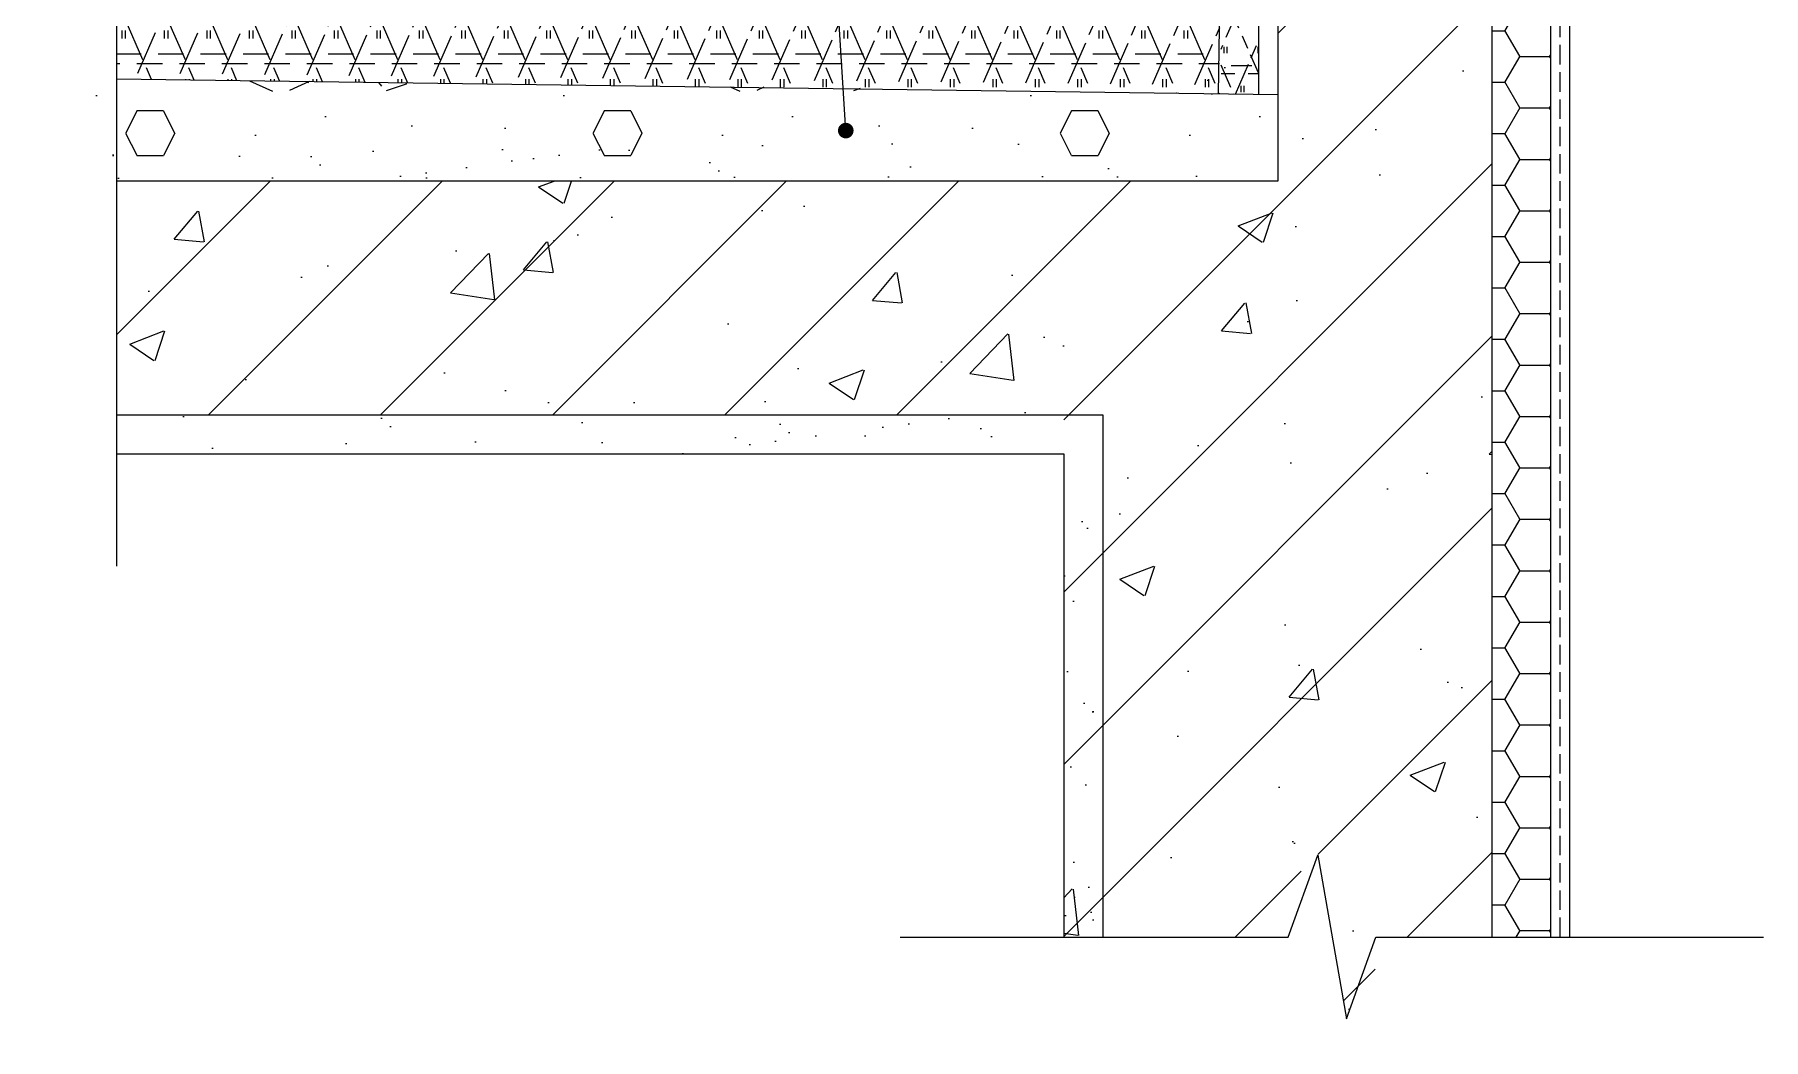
# Model space of a CAD drawing. Extents: x -518115 to 389031, y -231062 to 1628073.
# Drawn here: x 2134 to 3244, y 926620 to 927264 of the extents above; entities that cross this region are included whole.
import ezdxf

# ---------------------------------------------------------------- set-up
doc = ezdxf.new("R2010")
doc.units = 0
doc.header["$LTSCALE"] = 1000
doc.header["$MEASUREMENT"] = 0
doc.linetypes.add('DASH', pattern=[0.35, 0.25, -0.1])
for name, color, linetype in [('8', 8, 'Continuous'), ('DIM_LEAD', 3, 'Continuous'), ('PUB_DIM', 3, 'Continuous'), ('S_WALL', 140, 'Continuous')]:
    doc.layers.add(name, color=color, linetype=linetype)
doc.layers.add('PUB_HATCH', color=8, linetype='Continuous', lineweight=9)
doc.layers.add('建筑', color=30, linetype='Continuous', lineweight=25)
pattern_1 = [(37.50000000000001, (-1261018.429089556, 154233.8331740703), (-8.00015647992025, 244.7066186646712), [0, -193.04, 0, -215.9, 0, -206.375]), (7.499999999999999, (-1261018.429089556, 154233.8331740703), (224.7616415690013, 358.4125502841771), [0, -104.14, 0, -173.99, 0, -66.675]), (327.5, (-1261174.639089555, 154233.8331740703), (395.496185120729, 0.7185923392728055), [0, -63.5, 0, -228.6, 0, -298.45]), (317.5, (-1261174.639089555, 154233.8331740703), (381.7782262361486, 111.4646616286081), [0, -31.75, 0, -149.86, 0, -171.45])]
pattern_2 = [(66.422, (-124591.2599450182, 32777.9422607068), (0.2781638844145617, 200.6387864418378), [34.4, -18.218, 90.8, -18.218, 34.4, -21.84]), (113.58, (-124643.6459450182, 32777.9422607068), (-87.28921122487712, 0.001933594007702544), [34.39999999999936, -18.21799999999968, 90.89199999999873, -18.21799999999968, 34.39999999999936, -21.83999999999968]), (0, (-124643.6459450182, 32777.9422607068), (0, 200), [52.372, -34.914]), (0, (-124600.0019450169, 32957.9422607068), (0, 200), [52.372, -34.914]), (90, (-124657.4599450175, 32809.59426070657), (-87.28799999999998, 5.344671970622383e-15), [16.696, -183.304]), (90, (-124613.8159450181, 32909.59426070657), (-87.28799999999998, 5.344671970622383e-15), [16.696, -183.304]), (90, (-124577.4599450175, 32809.59426070657), (-87.28799999999998, 5.344671970622383e-15), [16.696, -183.304]), (90, (-124533.8159450181, 32909.59426070657), (-87.28799999999998, 5.344671970622383e-15), [16.696, -183.304])]
pattern_3 = [(180, (-1824637.28427957, 689111.0633192398), (-600.0000000000001, -1200), [0, -1200]), (180, (-1823935.28427957, 689273.0633192398), (-600.0000000000001, -1200), [0, -1200]), (180, (-1824325.28427957, 689285.0633192398), (-600.0000000000001, -1200), [0, -1200]), (180, (-1824751.28427957, 688931.0633192398), (-600.0000000000001, -1200), [0, -1200]), (180, (-1824253.28427957, 689345.0633192398), (-600.0000000000001, -1200), [0, -1200]), (180, (-1824871.28427957, 688175.0633192398), (-600.0000000000001, -1200), [0, -1200]), (180, (-1824505.28427957, 688271.0633192398), (-600.0000000000001, -1200), [0, -1200]), (180, (-1824697.28427957, 688421.0633192398), (-600.0000000000001, -1200), [0, -1200]), (180, (-1823719.28427957, 688445.0633192398), (-600.0000000000001, -1200), [0, -1200]), (180, (-1824307.28427957, 688499.0633192398), (-600.0000000000001, -1200), [0, -1200]), (180, (-1824079.28427957, 688805.0633192398), (-600.0000000000001, -1200), [0, -1200]), (180, (-1824091.28427957, 689255.0633192398), (-600.0000000000001, -1200), [0, -1200]), (180, (-1824541.28427957, 689303.0633192398), (-600.0000000000001, -1200), [0, -1200]), (180, (-1824871.28427957, 688775.0633192398), (-600.0000000000001, -1200), [0, -1200]), (180, (-1823749.28427957, 688961.0633192398), (-600.0000000000001, -1200), [0, -1200]), (180, (-1823851.28427957, 688757.0633192398), (-600.0000000000001, -1200), [0, -1200]), (180, (-1824319.28427957, 688841.0633192398), (-600.0000000000001, -1200), [0, -1200]), (180, (-1824151.28427957, 689015.0633192398), (-600.0000000000001, -1200), [0, -1200]), (180, (-1824055.28427957, 688619.0633192398), (-600.0000000000001, -1200), [0, -1200]), (180, (-1824205.28427957, 688169.0633192398), (-600.0000000000001, -1200), [0, -1200]), (180, (-1823797.28427957, 689213.0633192398), (-600.0000000000001, -1200), [0, -1200]), (180, (-1824457.28427957, 688415.0633192398), (-600.0000000000001, -1200), [0, -1200]), (180, (-1823899.28427957, 688397.0633192398), (-600.0000000000001, -1200), [0, -1200]), (180, (-1823803.28427957, 688241.0633192398), (-600.0000000000001, -1200), [0, -1200]), (310.601294, (-1824797.569995571, 688550.7776072398), (2999.999966861969, -3600.000015739534), [52.683108, -22074.22200000001]), (198.4349488, (-1824711.85571157, 688527.9204632398), (-2999.99998893614, -1199.999991146444), [54.21048, -7535.2558]), (270, (-1824711.85571157, 688579.3490312397), (-600.0000000000002, -1200), [51.428568, -2348.5713]), (341.565051, (-1824763.28427957, 688596.4918952398), (3000.000015105215, -1199.999910544823), [54.21047999999922, -7535.2557999999]), (233.1301023, (-1824763.28427957, 688596.4918952398), (-600.0000011342404, -1199.99999943288), [57.14286, -5942.856999999999]), (315, (-1824808.99856757, 689207.9203592399), (600.0000725322861, -1199.999918790403), [48.48732, -3345.6252]), (225, (-1824740.42713557, 689207.9203592399), (-599.9999961647542, -1199.999995157935), [48.48732000000001, -3345.625200000001]), (315, (-1824774.712851571, 689242.2061592396), (600.0000725322861, -1199.999918790403), [48.48732, -3345.6252]), (225, (-1824774.712851571, 689242.2061592396), (-599.9999961647542, -1199.999995157935), [48.48732000000001, -3345.625200000001]), (296.565051, (-1824231.85575957, 688402.2061712397), (0.0001043859731711557, -2399.999934707041), [63.88765199999999, -1277.753]), (0, (-1824203.284359571, 688345.0633232398), (599.9999999999998, -1200), [68.57143199999999, -1131.4285]), (243.4349488, (-1824106.14147957, 688402.2061712397), (-5.432291000068484e-06, -2399.999988372672), [63.88765199999921, -1277.752999999977]), (296.565051, (-1824134.71287957, 688459.3490312397), (0.0001043859731711557, -2399.999934707041), [63.88765199999999, -1277.753]), (180, (-1824134.71287957, 688459.3490312397), (-600.0000000000001, -1200), [68.57143199999999, -1131.4285]), (243.4349488, (-1824203.284359571, 688459.3490312397), (-5.432291000068484e-06, -2399.999988372672), [63.88765199999921, -1277.752999999977]), (287.102728, (-1824683.284275571, 688807.9203992393), (1799.999931184908, -6000.000009680288), [77.722692, -32565.805]), (323.972626, (-1824660.427131571, 688733.6347472398), (11399.99985547618, -8399.999990492668), [77.722692, -16244.04]), (0, (-1824597.56999157, 688687.9204592397), (599.9999999999998, -1200), [74.285712, -1125.7142]), (216.0273733, (-1824460.427139571, 688733.6347472398), (-11399.99991575318, -8399.999909444388), [77.722692, -16244.04]), (251.5650511, (-1824437.569995571, 688802.2061192393), (-1800.000009240658, -5999.999989669579), [72.28063199999855, -7517.1855999999]), (287.102728, (-1824460.427139571, 688876.4918792397), (1799.999931184908, -6000.000009680288), [77.722692, -32565.805]), (323.972626, (-1824523.28427957, 688922.2061192393), (11399.99985547618, -8399.999990492668), [77.722692, -16244.04]), (180, (-1824523.28427957, 688922.2061192393), (-600.0000000000001, -1200), [74.285712, -1125.7142]), (216.0273733, (-1824597.56999157, 688922.2061192393), (-11399.99991575318, -8399.999909444388), [77.722692, -16244.04]), (251.5650511, (-1824660.427131571, 688876.4918792397), (-1800.000009240658, -5999.999989669579), [72.28063199999855, -7517.1855999999]), (330.255118, (-1824694.71284757, 688247.9204672398), (1800.000004260272, -1199.999985130039), [46.07004000000001, -9628.639200000001]), (270, (-1824654.712851571, 688270.7775992397), (-600.0000000000002, -1200), [45.714288, -2354.2855]), (209.7448813000001, (-1824654.712851571, 688270.7775992397), (-1800.000001060037, -1199.999994395642), [46.07003999999922, -9628.639199999814]), (296.565051, (-1824414.712851571, 689099.3490392398), (0.0001043859731711557, -2399.999934707041), [63.88765199999999, -1277.753]), (348.6900670000001, (-1824386.141427571, 689042.2061192393), (5400.000004006199, -1199.999969888218), [58.274508, -12179.371]), (221.1859251, (-1824283.28427957, 689070.7775192391), (-14999.99990911732, -13199.99988457683), [60.74368799999999, -25451.604]), (270, (-1824283.28427957, 689127.9204392396), (-600.0000000000002, -1200), [57.14286, -2342.857]), (318.8140740000001, (-1824328.99856757, 689167.9203992393), (14999.99973338043, -13200.0000840726), [60.74368799999999, -25451.604]), (196.6992442, (-1824328.99856757, 689167.9203992393), (-19799.99985103278, -5999.999937156128), [59.6589, -24997.075]), (240.9453959, (-1824386.141427571, 689150.7775592394), (-599.9999984077514, -1199.999989385409), [58.83217200000001, -24650.679]), (289.983106, (-1823911.85571957, 688596.4918952398), (3000.00001129986, -8399.999977770041), [66.884004, -28024.395]), (335.556045, (-1823888.99859957, 688533.6347432397), (7800.000029732115, -3599.999925205932), [69.04597199999999, -28930.263]), (204.4439547, (-1823763.28431957, 688533.6347432397), (-7800.000003890955, -3599.999982684801), [69.04597199999999, -28930.263]), (250.0168934, (-1823740.42719957, 688596.4918952398), (-3000.000009044287, -8399.999979161448), [66.884004, -28024.395]), (289.983106, (-1823763.28431957, 688659.3490352398), (3000.00001129986, -8399.999977770041), [66.884004, -28024.395]), (340.016893, (-1823826.141519571, 688682.2061792398), (3000.000001763259, -1199.999945333349), [66.884004, -13978.755]), (199.9831065, (-1823826.141519571, 688682.2061792398), (-2999.999983528817, -1199.999998096055), [66.88400399999855, -13978.7549999998]), (250.0168934, (-1823888.99859957, 688659.3490352398), (-3000.000009044287, -8399.999979161448), [66.884004, -28024.395]), (302.005383, (-1824357.56999157, 688705.0633232398), (600.0000805229398, -1199.999938741573), [53.908464, -11266.868]), (198.4349488, (-1824277.56999957, 688676.4918872397), (-2999.99998893614, -1199.999991146444), [54.21048, -7535.2558]), (270, (-1824277.56999957, 688727.9204672398), (-600.0000000000002, -1200), [51.428568, -2348.5713]), (341.565051, (-1824328.99856757, 688745.0633192398), (3000.000015105215, -1199.999910544823), [54.21047999999922, -7535.2557999999]), (234.4623222, (-1824328.99856757, 688745.0633192398), (-4199.999993914519, -5999.999991012131), [49.15614000000001, -20596.423]), (296.565051, (-1824008.99859957, 688996.4918792397), (0.0001043859731711557, -2399.999934707041), [63.88765199999999, -1277.753]), (0, (-1823980.42719957, 688939.3489592392), (599.9999999999998, -1200), [62.85714, -1137.1428]), (239.0362434, (-1823883.28431957, 688996.4918792397), (-600.0000019530631, -1199.999994175555), [66.639456, -13927.644]), (300.963756, (-1823917.56999957, 689053.6346792392), (600.0000819959287, -1199.9999448932), [66.63945599999998, -13927.64399999999]), (180, (-1823917.56999957, 689053.6346792392), (-600.0000000000001, -1200), [62.85714, -1137.1428]), (243.4349488, (-1823980.42719957, 689053.6346792392), (-5.432291000068484e-06, -2399.999988372672), [63.88765199999921, -1277.752999999977])]
pattern_4 = [(246.422, (-1824316.03427957, 688732.5633192398), (-0.3477048555182329, -250.7984830522973), [42.9999999999992, -22.7724999999996, 113.4999999999984, -22.7724999999996, 42.9999999999992, -27.2999999999996]), (293.58, (-1824250.55177957, 688732.5633192398), (109.1115140310964, -0.002416992509641542), [43, -22.7725, 113.615, -22.7725, 43, -27.3]), (180, (-1824250.55177957, 688732.5633192398), (-3.061616997868383e-14, -250), [65.465, -43.6425]), (180, (-1824305.10677957, 688507.5633192398), (-3.061616997868383e-14, -250), [65.465, -43.6425]), (270, (-1824233.28427957, 688692.9983192394), (109.11, -2.004318183824515e-14), [20.87, -229.1300000000001]), (270, (-1824287.83927957, 688567.9983192394), (109.11, -2.004318183824515e-14), [20.87, -229.1300000000001]), (270, (-1824333.28427957, 688692.9983192394), (109.11, -2.004318183824515e-14), [20.87, -229.1300000000001]), (270, (-1824387.83927957, 688567.9983192394), (109.11, -2.004318183824515e-14), [20.87, -229.1300000000001])]
pattern_5 = [(0, (-123894.4599450175, 32767.9422607068), (114.3, 65.99112), [76.19999999999999, -152.4]), (120, (-123894.4599450175, 32767.9422607068), (-114.2999863441873, 65.99114365256138), [76.19999999999865, -152.3999999999973]), (59.99999999999999, (-123894.4599450175, 32767.9422607068), (1.36558126726527e-05, 131.9822636525613), [-152.4, 76.19999999999999])]

# ---------------------------------------------------------------- blocks, each defined once
blk = doc.blocks.new('A$C0BAC42BC')
h = blk.add_hatch()
h.set_pattern_fill('隔热材料03', color=256, scale=400)
h.set_pattern_definition(pattern_2)
h.paths.add_polyline_path([(427.0811106357723, 519.3907643387793), (522.8974481169134, 519.3907643387793), (522.8974481187761, 3943.822705235216), (422.8974481169134, 3947.766275544534)])
h = blk.add_hatch()
h.set_pattern_fill('隔热材料03', color=256, scale=400)
h.set_pattern_definition(pattern_2)
h.paths.add_polyline_path([(427.0811106357723, 519.3907643390121), (522.8974481169134, 519.3907643390121), (522.8974481187761, 3943.822705235449), (422.8974481169134, 3947.766275544767)])
h = blk.add_hatch()
h.set_pattern_fill('HONEY', color=256, scale=48, style=0)
h.set_pattern_definition(pattern_5)
h.paths.add_polyline_path([(1272.897448118776, 3741.619568794616), (1122.897448116913, 3741.619568794616), (1122.897448116913, -1643.88592312031), (1272.897448116913, -1643.88592312031)])
h = blk.add_hatch()
h.set_pattern_fill('HONEY', color=256, scale=48, style=0)
h.set_pattern_definition(pattern_5)
h.paths.add_polyline_path([(1272.897448118776, 3741.619568794849), (1122.897448116913, 3741.619568794849), (1122.897448116913, -1643.885923120077), (1272.897448116913, -1643.885923120077)])
at = {"layer": '8'}
h = blk.add_hatch(dxfattribs=at)
h.set_pattern_fill('AR-SAND', color=256, scale=100, style=0)
h.set_pattern_definition(pattern_1)
h.paths.add_polyline_path([(-2460.34313367866, 396.7662755445344), (-2460.34313367866, 296.7662755445344), (472.8974481187761, 296.7662755445344), (472.8974481187761, 3296.766275544534), (1072.897448116913, 3296.766275544534), (1072.897448116913, 3292.822705235216), (1172.897448116913, 3292.822705235216), (1172.897448116913, 3428.939621763187), (372.8974481169134, 3402.953457509982), (372.8974481187761, 396.7662755445344)])
h = blk.add_hatch(dxfattribs=at)
h.set_pattern_fill('AR-SAND', color=256, scale=100, style=0)
h.set_pattern_definition(pattern_1)
h.paths.add_polyline_path([(-2460.34313367866, 396.7662755447673), (-2460.34313367866, 296.7662755447673), (472.8974481187761, 296.7662755447673), (472.8974481187761, 3296.766275544767), (1072.897448116913, 3296.766275544767), (1072.897448116913, 3292.822705235449), (1172.897448116913, 3292.822705235449), (1172.897448116913, 3428.93962176342), (372.8974481169134, 3402.953457510215), (372.8974481187761, 396.7662755447673)])
h = blk.add_hatch(dxfattribs=at)
h.set_pattern_fill('隔热材料03', color=256, scale=500, angle=180, style=0)
h.set_pattern_definition(pattern_4)
h.paths.add_polyline_path([(422.8974481187761, 521.4072918704478), (422.8974481169134, 746.4608520678012), (-2410.343133680522, 784.1142561611487), (-2410.343133680522, 559.060695962864)])
h = blk.add_hatch(dxfattribs=at)
h.set_pattern_fill('隔热材料03', color=256, scale=500, angle=180, style=0)
h.set_pattern_definition(pattern_4)
h.paths.add_polyline_path([(422.8974481187761, 521.4072918706806), (422.8974481169134, 746.460852068034), (-2410.343133680522, 784.1142561613815), (-2410.343133680522, 559.0606959630968)])
h = blk.add_hatch(dxfattribs=at)
h.set_pattern_fill('加气混凝土', color=256, scale=100, angle=180, style=0)
h.set_pattern_definition(pattern_3)
h.paths.add_polyline_path([(572.8974481169134, 296.7662755445344), (572.8974481169134, 520.7427982798545), (-2510.343133680522, 559.7251895534573), (-2510.343133680522, 296.7662755445344)])
h = blk.add_hatch(dxfattribs=at)
h.set_pattern_fill('加气混凝土', color=256, scale=100, angle=180, style=0)
h.set_pattern_definition(pattern_3)
h.paths.add_polyline_path([(572.8974481169134, 296.7662755447673), (572.8974481169134, 520.7427982800873), (-2510.343133680522, 559.7251895536901), (-2510.343133680522, 296.7662755447673)])
h = blk.add_hatch(dxfattribs=at)
h.set_pattern_fill('AR-SAND', color=256, scale=100, style=0)
h.set_pattern_definition([(37.50000000000001, (-2953920.173834994, -138829.8259598837), (-8.00015647992025, 244.7066186646712), [0, -193.04, 0, -215.9, 0, -206.375]), (7.499999999999999, (-2953920.173834994, -138829.8259598837), (224.7616415690013, 358.4125502841771), [0, -104.14, 0, -173.99, 0, -66.675]), (327.5, (-2954076.383834995, -138829.8259598837), (395.496185120729, 0.7185923392728055), [0, -63.5, 0, -228.6, 0, -298.45]), (317.5, (-2954076.383834995, -138829.8259598837), (381.7782262361486, 111.4646616286081), [0, -31.75, 0, -149.86, 0, -171.45])])
h.paths.add_polyline_path([(22.89744811691344, -1643.88592312031), (122.8974481169134, -1643.88592312031), (122.8974481169134, -303.2337244554656), (-2410.34313367866, -303.2337244554656), (-2410.34313367866, -403.2337244554656), (22.89744811691344, -403.2337244554656)])
h = blk.add_hatch(dxfattribs=at)
h.set_pattern_fill('AR-SAND', color=256, scale=100, style=0)
h.set_pattern_definition([(37.50000000000001, (-2953920.173834994, -138829.8259598835), (-8.00015647992025, 244.7066186646712), [0, -193.04, 0, -215.9, 0, -206.375]), (7.499999999999999, (-2953920.173834994, -138829.8259598835), (224.7616415690013, 358.4125502841771), [0, -104.14, 0, -173.99, 0, -66.675]), (327.5, (-2954076.383834995, -138829.8259598835), (395.496185120729, 0.7185923392728055), [0, -63.5, 0, -228.6, 0, -298.45]), (317.5, (-2954076.383834995, -138829.8259598835), (381.7782262361486, 111.4646616286081), [0, -31.75, 0, -149.86, 0, -171.45])])
h.paths.add_polyline_path([(22.89744811691344, -1643.885923120077), (122.8974481169134, -1643.885923120077), (122.8974481169134, -303.2337244552327), (-2410.34313367866, -303.2337244552327), (-2410.34313367866, -403.2337244552327), (22.89744811691344, -403.2337244552327)])
at = {"layer": 'PUB_HATCH'}
h = blk.add_hatch(dxfattribs=at)
h.set_pattern_fill('钢筋混凝土', color=256, scale=125, style=0)
h.set_pattern_definition([(45, (30219.66981723718, 6400.98730682116), (-220.9708691207961, 220.9708691207961), []), (49.99999999999999, (30219.66981723718, 6400.98730682116), (896.5752282509418, -78.44016872824389), [93.75, -1031.25]), (355, (30219.66981723718, 6400.98730682116), (-173.43916701625, 940.2401671250148), [75, -825]), (100.4514, (30294.38441723713, 6394.450631821062), (723.136727142527, 861.799427576192), [79.67523750000001, -876.42764]), (46.18420000000001, (30219.66981723718, 6650.98730682116), (1334.051310782055, -206.8987679112726), [140.625, -1546.875]), (96.6356, (30330.84074848716, 6633.745673071127), (1168.328381935879, 1217.647338625552), [119.51286, -1314.64125]), (351.1842, (30219.66981723718, 6650.98730682116), (1168.327431417034, 1217.648251156656), [112.5, -1237.5]), (21, (30344.66981723718, 6588.48730682116), (746.1338151480771, -503.2736133316735), [93.75, -1031.25]), (326.0000000000001, (30344.66981723718, 6588.48730682116), (304.1441649019771, 906.4375563085663), [75, -825]), (71.4514, (30406.84760848724, 6546.547799320891), (1050.278285726862, 403.1631208874405), [79.67523750000001, -876.42764]), (37.50000000000001, (30219.66981723718, 6400.98730682116), (15.19981914661334, 416.1173172891394), [0, -815, 0, -837.5, 0, -828.125]), (7.499999999999999, (30219.66981723718, 6400.98730682116), (328.8369218026858, 493.0146398529503), [0, -477.5, 0, -796.25, 0, -315.625]), (327.5, (29940.91981723718, 6400.98730682116), (667.2780452155113, -28.1935896679747), [0, -312.5, 0, -975, 0, -1293.75]), (317.5, (29815.91981723718, 6400.98730682116), (728.9827116779828, 125.1312279153972), [0, -406.25, 0, -647.5, 0, -918.75])])
h.paths.add_polyline_path([(572.8974481169134, 3947.766275544534), (572.8974481169134, 296.7662755445344), (-2410.343133680522, 296.7662755445344), (-2410.343133680522, -303.2337244554656), (22.89744811691344, -303.2337244554656), (22.89744811691344, -1643.88592312031), (570.855981759727, -1643.88592312031), (666.3981682546437, -1381.38592312031), (758.9698331262916, -1906.38592312031), (852.105981759727, -1643.88592312031), (1122.897448116913, -1643.88592312031), (1122.897448116913, 3947.766275544534)])
h = blk.add_hatch(dxfattribs=at)
h.set_pattern_fill('钢筋混凝土', color=256, scale=125, style=0)
h.set_pattern_definition([(45, (30219.66981723718, 6400.98730682116), (-220.9708691207961, 220.9708691207961), []), (49.99999999999999, (30219.66981723718, 6400.98730682116), (896.5752282509418, -78.44016872824389), [93.75, -1031.25]), (355, (30219.66981723718, 6400.98730682116), (-173.43916701625, 940.2401671250148), [75, -825]), (100.4514, (30294.38441723713, 6394.450631821295), (723.136727142527, 861.799427576192), [79.67523750000001, -876.42764]), (46.18420000000001, (30219.66981723718, 6650.98730682116), (1334.051310782055, -206.8987679112726), [140.625, -1546.875]), (96.6356, (30330.84074848716, 6633.745673071127), (1168.328381935879, 1217.647338625552), [119.51286, -1314.64125]), (351.1842, (30219.66981723718, 6650.98730682116), (1168.327431417034, 1217.648251156656), [112.5, -1237.5]), (21, (30344.66981723718, 6588.48730682116), (746.1338151480771, -503.2736133316735), [93.75, -1031.25]), (326.0000000000001, (30344.66981723718, 6588.48730682116), (304.1441649019771, 906.4375563085663), [75, -825]), (71.4514, (30406.84760848724, 6546.547799321357), (1050.278285726862, 403.1631208874405), [79.67523750000001, -876.42764]), (37.50000000000001, (30219.66981723718, 6400.98730682116), (15.19981914661334, 416.1173172891394), [0, -815, 0, -837.5, 0, -828.125]), (7.499999999999999, (30219.66981723718, 6400.98730682116), (328.8369218026858, 493.0146398529503), [0, -477.5, 0, -796.25, 0, -315.625]), (327.5, (29940.91981723718, 6400.98730682116), (667.2780452155113, -28.1935896679747), [0, -312.5, 0, -975, 0, -1293.75]), (317.5, (29815.91981723718, 6400.98730682116), (728.9827116779828, 125.1312279153972), [0, -406.25, 0, -647.5, 0, -918.75])])
h.paths.add_polyline_path([(572.8974481169134, 3947.766275544767), (572.8974481169134, 296.7662755447673), (-2410.343133680522, 296.7662755447673), (-2410.343133680522, -303.2337244552327), (22.89744811691344, -303.2337244552327), (22.89744811691344, -1643.885923120077), (570.855981759727, -1643.885923120077), (666.3981682546437, -1381.385923120077), (758.9698331262916, -1906.385923120077), (852.105981759727, -1643.885923120077), (1122.897448116913, -1643.885923120077), (1122.897448116913, 3947.766275544767)])
at = {"linetype": 'DASH', "ltscale": 0.2}
for p, q in [((1297.897448116913, -1643.88592312031), (1297.897448116913, 4114.942260706681)), ((1297.897448116913, -1643.885923120077), (1297.897448116913, 4114.942260706914))]:
    blk.add_line(p, q, dxfattribs=at)
for p, q in [((522.8974481169134, 3947.766275544534), (522.8974481169134, 519.3907643387793)), ((522.8974481169134, 3947.766275544767), (522.8974481169134, 519.3907643390121)), ((422.8974481169134, 745.7963584772078), (419.8552037198097, 520.7839304570807)), ((422.8974481169134, 745.7963584774407), (419.8552037198097, 520.7839304573135))]:
    blk.add_line(p, q)
at = {"layer": 'DIM_LEAD'}
for p, q in [((-536.9663584679365, 426.2822571051074), (-586.9663584679365, 1226.45269621897)), ((-536.9663584679365, 426.2822571053402), (-586.9663584679365, 1226.452696219203))]:
    blk.add_line(p, q, dxfattribs=at)
at = {"layer": 'DIM_LEAD', "const_width": 20}
for points in [[(-536.7131947278976, 416.2854622126324, 1), (-537.2195222079754, 436.2790519975824, 1)], [(-536.7131947278976, 416.2854622128652, 1), (-537.2195222079754, 436.2790519978153, 1)]]:
    blk.add_lwpolyline(points, format="xyb", close=True, dxfattribs=at)
at = {"layer": 'PUB_DIM'}
for points in [[(-2410.343133680522, 4876.757717037457), (-2410.343133680522, 1879.510665872949), (-2200.343133680522, 1803.07691667683), (-2620.343133680522, 1729.019584779511), (-2410.343133680522, 1654.510665872949), (-2410.343133680522, -691.7363852915587)], [(-2410.343133680522, 4876.75771703769), (-2410.343133680522, 1879.510665873182), (-2200.343133680522, 1803.076916677062), (-2620.343133680522, 1729.019584779744), (-2410.343133680522, 1654.510665873182), (-2410.343133680522, -691.7363852913259)], [(-396.872908230871, -1643.88592312031), (598.980981759727, -1643.88592312031), (675.4147309549153, -1433.88592312031), (749.4720628522336, -1853.88592312031), (823.980981759727, -1643.88592312031), (1819.834871748462, -1643.88592312031)], [(-396.872908230871, -1643.885923120077), (598.980981759727, -1643.885923120077), (675.4147309549153, -1433.885923120077), (749.4720628522336, -1853.885923120077), (823.980981759727, -1643.885923120077), (1819.834871748462, -1643.885923120077)]]:
    blk.add_lwpolyline(points, dxfattribs=at)
at = {"layer": 'S_WALL'}
for p, q in [((572.8974481169134, 3947.766275544534), (572.8974481169134, 296.7662755445344)), ((572.8974481169134, 3947.766275544767), (572.8974481169134, 296.7662755447673)), ((1122.897448116913, -1643.88592312031), (1122.897448116913, 2046.766275544534)), ((1122.897448116913, -1643.885923120077), (1122.897448116913, 2046.766275544767)), ((572.8974481169134, 296.7662755445344), (-2410.343133680522, 296.7662755445344)), ((572.8974481169134, 296.7662755447673), (-2410.343133680522, 296.7662755447673))]:
    blk.add_line(p, q, dxfattribs=at)
for points in [[(-2410.343133680522, -303.2337244554656), (122.8974481169134, -303.2337244554656), (122.8974481169134, -1643.88592312031)], [(-2410.343133680522, -303.2337244552327), (122.8974481169134, -303.2337244552327), (122.8974481169134, -1643.885923120077)]]:
    blk.add_lwpolyline(points, dxfattribs=at)
at = {"layer": '建筑'}
for p, q in [((1322.897448116913, -1643.88592312031), (1322.897448115051, 4208.770148635725)), ((1322.897448116913, -1643.885923120077), (1322.897448115051, 4208.770148635958)), ((1272.897448118776, 4047.766275544534), (1272.897448118776, -1643.88592312031)), ((1272.897448118776, 4047.766275544767), (1272.897448118776, -1643.885923120077))]:
    blk.add_line(p, q, dxfattribs=at)
for points in [[(-2410.343133680522, 559.0491725819884), (572.8974481169134, 518.7147473682417)], [(-2410.343133680522, 559.0491725822212), (572.8974481169134, 518.7147473684745)], [(-2410.343133680522, -403.2337244554656), (22.89744811691344, -403.2337244554656), (22.89744811691344, -1643.88592312031)], [(-2410.343133680522, -403.2337244552327), (22.89744811691344, -403.2337244552327), (22.89744811691344, -1643.885923120077)]]:
    blk.add_lwpolyline(points, dxfattribs=at)

msp = doc.modelspace()

# ---------------------------------------------------------------- block references
at = {"xscale": 0.25, "yscale": 0.25, "zscale": 0.25}
msp.add_blockref('A$C0BAC42BC', (2789.167048956035, 927096.2248175723), dxfattribs=at)

doc.saveas('drawing.dxf')
